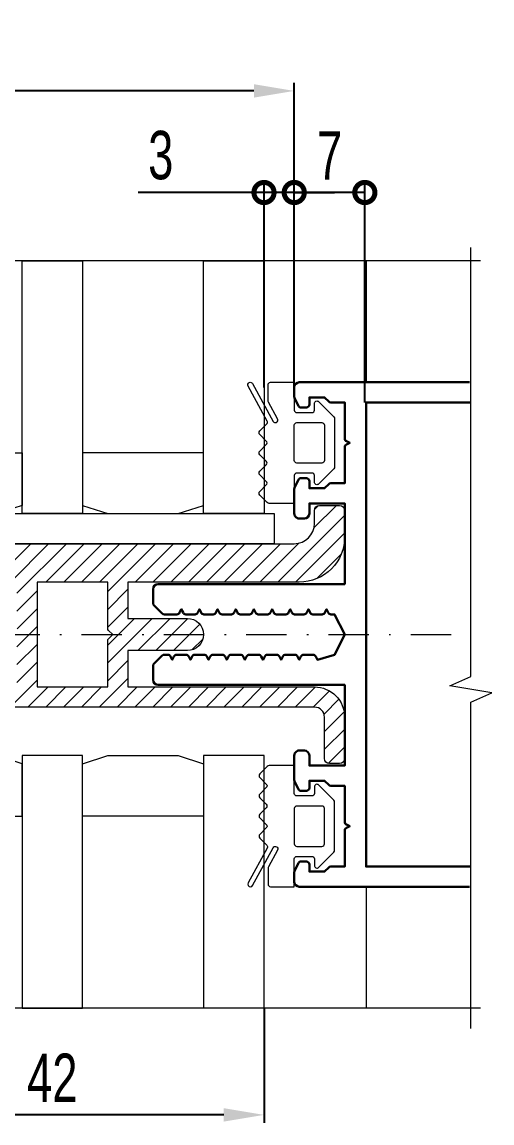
# Model space of a CAD drawing. Extents: x -37 to 8820, y -336 to 478.
# Drawn here: x 2160.4 to 2189.6, y 130.7 to 198.9 of the extents above; entities that cross this region are included whole.
import ezdxf

# ---------------------------------------------------------------- set-up
doc = ezdxf.new("R2010")
doc.units = 0
doc.header["$LTSCALE"] = 5
doc.linetypes.add('DASHDOT', pattern=[1, 0.5, -0.25, 0, -0.25])
doc.layers.get('0').update_dxf_attribs({"linetype": 'CONTINUOUS', "lineweight": 30})
doc.layers.get('DEFPOINTS').update_dxf_attribs({"linetype": 'CONTINUOUS'})
for name, color, linetype, lineweight in [('1', 6, 'DASHDOT', 13), ('Dimentions', 5, 'CONTINUOUS', 15), ('Glass', 5, 'CONTINUOUS', 20), ('Ал подклад', 7, 'CONTINUOUS', 20), ('Зигзаг', 1, 'CONTINUOUS', 15), ('Конструкции', 252, 'CONTINUOUS', 20), ('Подкладки', 1, 'CONTINUOUS', 20), ('Уплотнители', 1, 'CONTINUOUS', 20), ('Штриховка', 1, 'CONTINUOUS', 5)]:
    doc.layers.add(name, color=color, linetype=linetype, lineweight=lineweight)
doc.styles.add('3', font='RUSS.SHX', dxfattribs={"width": 0.7, "height": 3})
doc.dimstyles.new('MX1_6', dxfattribs={"dimtxt": 3, "dimasz": 2.5, "dimexe": 0.5, "dimexo": 0, "dimgap": 0.8, "dimtad": 1, "dimlfac": 1.6, "dimdsep": 46, "dimtxsty": '3', "dimcen": 0, "dimclrd": 256, "dimclre": 256, "dimclrt": 256, "dimaunit": 1, "dimadec": 0, "dimazin": 0, "dimtfac": 1, "dimtmove": 0, "dimatfit": 1, "dimfxl": 1, "dimtvp": 1, "dimtolj": 1, "dimtzin": 0, "dimarcsym": 0})

# ---------------------------------------------------------------- blocks, each defined once
blk = doc.blocks.new('*D853')
at = {"layer": 'DEFPOINTS', "color": 0, "linetype": 'Continuous', "transparency": 16777216}
for p in [(2149.183064226827, 137.7827970530086), (2175.433064226673, 137.7827970530086), (2149.183064226827, 131.1751885721917)]:
    blk.add_point(p, dxfattribs=at)
at = {"layer": 'Dimentions', "linetype": 'Continuous', "lineweight": -2, "transparency": 16777216}
for p, q in [((2149.183064226827, 137.7827970530086), (2149.183064226827, 130.6751885721917)), ((2175.433064226673, 137.7827970530086), (2175.433064226673, 130.6751885721917)), ((2172.933064226673, 131.1751885721917), (2151.683064226828, 131.1751885721917))]:
    blk.add_line(p, q, dxfattribs=at)
at = {"layer": 'Dimentions', "linetype": 'Continuous', "transparency": 16777216}
for points in [[(2151.683064226828, 131.5918552388583), (2151.683064226828, 130.758521905525), (2149.183064226827, 131.1751885721917)], [(2172.933064226673, 131.5918552388583), (2172.933064226673, 130.758521905525), (2175.433064226673, 131.1751885721917)]]:
    blk.add_solid(points, dxfattribs=at)
at = {"layer": 'Dimentions', "linetype": 'Continuous', "transparency": 16777216, "insert": (2162.30806422675, 133.4751885721917), "char_height": 3, "attachment_point": 5, "style": '3'}
blk.add_mtext('\\A1;42', dxfattribs=at)
blk = doc.blocks.new('_DotSmall')
at = {"color": 0, "linetype": 'ByBlock', "const_width": 0.5}
blk.add_lwpolyline([(-0.0625, 0, 1), (0.0625, 0, 1)], format="xyb", close=True, dxfattribs=at)
blk = doc.blocks.new('*D854')
at = {"layer": 'DEFPOINTS', "color": 0, "linetype": 'Continuous', "transparency": 16777216}
for p in [(2175.433064226686, 188.3213315793084), (2175.433064226686, 176.2505308944476), (2177.308064226686, 176.2505308944476)]:
    blk.add_point(p, dxfattribs=at)
at = {"layer": 'Dimentions', "linetype": 'Continuous', "lineweight": -2, "transparency": 16777216}
for p, q in [((2175.433064226686, 188.3213315793084), (2167.633064226686, 188.3213315793084)), ((2175.433064226686, 176.2505308944476), (2175.433064226686, 188.8213315793084)), ((2177.308064226686, 188.3213315793084), (2175.433064226686, 188.3213315793084)), ((2177.308064226686, 176.2505308944476), (2177.308064226686, 188.8213315793084)), ((2177.308064226686, 188.3213315793084), (2179.808064226685, 188.3213315793084))]:
    blk.add_line(p, q, dxfattribs=at)
at = {"layer": 'Dimentions', "linetype": 'Continuous', "lineweight": -2, "transparency": 16777216, "xscale": 2.5, "yscale": 2.5, "zscale": 2.5}
blk.add_blockref('_DotSmall', (2175.433064226686, 188.3213315793084), dxfattribs=at)
at = {"layer": 'Dimentions', "linetype": 'Continuous', "lineweight": -2, "transparency": 16777216, "xscale": 2.5, "yscale": 2.5, "zscale": 2.5, "rotation": 180}
blk.add_blockref('_DotSmall', (2177.308064226686, 188.3213315793084), dxfattribs=at)
at = {"layer": 'Dimentions', "linetype": 'Continuous', "transparency": 16777216, "insert": (2169.033064226685, 190.6213315793084), "char_height": 3, "attachment_point": 5, "style": '3'}
blk.add_mtext('\\A1;3', dxfattribs=at)
blk = doc.blocks.new('*D855')
at = {"layer": 'DEFPOINTS', "color": 0, "linetype": 'Continuous', "transparency": 16777216}
for p in [(2138.55806422684, 194.6163829143499), (2177.308064226686, 185.9229490054133), (2138.55806422684, 173.874658036734)]:
    blk.add_point(p, dxfattribs=at)
at = {"layer": 'Dimentions', "linetype": 'Continuous', "lineweight": -2, "transparency": 16777216}
for p, q in [((2138.55806422684, 173.874658036734), (2138.55806422684, 195.11638291435)), ((2177.308064226686, 185.9229490054133), (2177.308064226686, 195.11638291435)), ((2174.808064226686, 194.6163829143499), (2141.05806422684, 194.6163829143499))]:
    blk.add_line(p, q, dxfattribs=at)
at = {"layer": 'Dimentions', "linetype": 'Continuous', "transparency": 16777216}
for points in [[(2141.05806422684, 195.0330495810166), (2141.05806422684, 194.1997162476833), (2138.55806422684, 194.6163829143499)], [(2174.808064226686, 195.0330495810166), (2174.808064226686, 194.1997162476833), (2177.308064226686, 194.6163829143499)]]:
    blk.add_solid(points, dxfattribs=at)
at = {"layer": 'Dimentions', "linetype": 'Continuous', "transparency": 16777216, "insert": (2157.933064226763, 196.91638291435), "char_height": 3, "attachment_point": 5, "style": '3'}
blk.add_mtext('\\A1;62', dxfattribs=at)
blk = doc.blocks.new('*D857')
at = {"layer": 'DEFPOINTS', "color": 0, "linetype": 'Continuous', "transparency": 16777216}
for p in [(2177.308064226686, 188.3213315793084), (2177.308064226686, 184.551070384856), (2181.683064226685, 175.3130308944476)]:
    blk.add_point(p, dxfattribs=at)
at = {"layer": 'Dimentions', "linetype": 'Continuous', "lineweight": -2, "transparency": 16777216}
for p, q in [((2177.308064226686, 184.551070384856), (2177.308064226686, 188.8213315793084)), ((2181.683064226685, 188.3213315793084), (2177.308064226686, 188.3213315793084)), ((2181.683064226685, 175.3130308944476), (2181.683064226685, 188.8213315793084))]:
    blk.add_line(p, q, dxfattribs=at)
at = {"layer": 'Dimentions', "linetype": 'Continuous', "lineweight": -2, "transparency": 16777216, "xscale": 2.5, "yscale": 2.5, "zscale": 2.5, "rotation": 180}
blk.add_blockref('_DotSmall', (2177.308064226686, 188.3213315793084), dxfattribs=at)
at = {"layer": 'Dimentions', "linetype": 'Continuous', "lineweight": -2, "transparency": 16777216, "xscale": 2.5, "yscale": 2.5, "zscale": 2.5}
blk.add_blockref('_DotSmall', (2181.683064226685, 188.3213315793084), dxfattribs=at)
at = {"layer": 'Dimentions', "linetype": 'Continuous', "transparency": 16777216, "insert": (2179.495564226685, 190.6213315793084), "char_height": 3, "attachment_point": 5, "style": '3'}
blk.add_mtext('\\A1;7', dxfattribs=at)

msp = doc.modelspace()

# ---------------------------------------------------------------- hatches: boundary and pattern name
at = {"layer": 'Штриховка'}
h = msp.add_hatch(dxfattribs=at)
h.set_pattern_fill('ANSI31', color=256, scale=6.25, style=0)
h.set_pattern_definition([(45, (1708.451127356684, 371.422520428883), (-0.5524271728019902, 0.5524271728019903), [])])
edge = h.paths.add_edge_path(flags=16)
edge.add_line((2160.120564221407, 157.6880308944653), (2160.120564221407, 160.5478658515201))
edge.add_arc((2160.308064221408, 160.5478658515196), 0.1875000000009095, 134.9999999998035, 179.9999999998611, ccw=False)
edge.add_line((2160.175481699935, 160.6804483729932), (2160.433064221407, 160.9380308944653))
edge.add_line((2160.433064221407, 160.9380308944653), (2160.175481699935, 161.1956134159375))
edge.add_arc((2160.308064221408, 161.328195937411), 0.1875000000008355, 180.000000000139, 225.0000000001965, ccw=False)
edge.add_line((2160.120564221407, 161.3281959374105), (2160.120564221407, 164.1880308944648))
edge.add_line((2160.120564221407, 164.1880308944648), (2155.745564221407, 164.1880308944648))
edge.add_line((2155.745564221407, 164.1880308944648), (2155.745564221407, 157.6880308944653))
edge.add_line((2155.745564221407, 157.6880308944653), (2160.120564221407, 157.6880308944653))
edge = h.paths.add_edge_path(flags=16)
edge.add_arc((2165.933064221408, 161.328195937411), 0.1875000000011571, 180.0000000002779, 225.0000000002948, ccw=False)
edge.add_line((2165.745564221407, 161.3281959374101), (2165.745564221407, 164.1880308944648))
edge.add_line((2165.745564221407, 164.1880308944648), (2161.370564221407, 164.1880308944648))
edge.add_line((2161.370564221407, 164.1880308944648), (2161.370564221407, 157.6880308944653))
edge.add_line((2161.370564221407, 157.6880308944653), (2165.745564221407, 157.6880308944653))
edge.add_line((2165.745564221407, 157.6880308944653), (2165.745564221407, 160.5478658515196))
edge.add_arc((2165.933064221407, 160.5478658515187), 0.1875, 134.9999999997052, 179.9999999997221, ccw=False)
edge.add_line((2165.800481699935, 160.6804483729918), (2166.058064221407, 160.9380308944649))
edge.add_line((2166.058064221407, 160.9380308944649), (2165.800481699935, 161.195613415937))
edge = h.paths.add_edge_path()
edge.add_arc((2151.798945594297, 158.5630308944667), 0.1875000000001081, 90, 153.434948822922, ccw=False)
edge.add_line((2151.798945594297, 158.7505308944667), (2152.120564221407, 158.7505308944667))
edge.add_arc((2152.120564221408, 158.5630308944671), 0.1874999999995452, 1.389821591146756e-10, 90.00000000027791, ccw=False)
edge.add_line((2152.308064221407, 158.5630308944676), (2152.308064221407, 157.6880308944653))
edge.add_line((2152.308064221407, 157.6880308944653), (2154.495564058293, 157.6880308944653))
edge.add_line((2154.495564058293, 157.6880308944653), (2154.495564221407, 160.5478658515205))
edge.add_arc((2154.683064221408, 160.5478658515196), 0.1875000000009095, 134.9999999998035, 179.9999999997221, ccw=False)
edge.add_line((2154.550481699935, 160.6804483729932), (2154.808064221407, 160.9380308944653))
edge.add_line((2154.808064221407, 160.9380308944653), (2154.550481699935, 161.1956134159375))
edge.add_arc((2154.683064221408, 161.328195937411), 0.1875000000008355, 180.000000000139, 225.0000000001965, ccw=False)
edge.add_line((2154.495564221407, 161.3281959374105), (2154.495564089387, 164.1880308944648))
edge.add_line((2154.495564089387, 164.1880308944648), (2152.308064221407, 164.1880308944648))
edge.add_line((2152.308064221407, 164.1880308944648), (2152.308064221407, 163.3130308944635))
edge.add_arc((2152.120564221407, 163.3130308944635), 0.1875, -90, 0, ccw=False)
edge.add_line((2152.120564221407, 163.1255308944635), (2151.798945594297, 163.1255308944639))
edge.add_arc((2151.798945594297, 163.3130308944639), 0.1875, 206.565051177078, 270, ccw=False)
edge.add_line((2151.631240495985, 163.2291783453077), (2151.390359123094, 163.7109410910891))
edge.add_arc((2151.558064221407, 163.7947936402454), 0.1875000000001081, 180, 206.565051177078, ccw=False)
edge.add_line((2151.370564221407, 163.7947936402454), (2151.370564221407, 165.3130308944635))
edge.add_line((2151.370564221407, 165.3130308944635), (2147.620564221398, 165.3130308944635))
edge.add_arc((2147.620564221398, 165.6255308944635), 0.3125, 180, 270, ccw=False)
edge.add_line((2147.308064221398, 165.6255308944635), (2147.308064221398, 166.2505308944635))
edge.add_arc((2147.620564221398, 166.2505308944635), 0.3125, 90, 180, ccw=False)
edge.add_line((2147.620564221398, 166.5630308944635), (2177.308064221397, 166.5630308944635))
edge.add_arc((2177.308064221397, 167.8130308944635), 1.25, 270, 360)
edge.add_line((2178.558064221398, 167.8130308944635), (2178.558064221398, 168.6255308944658))
edge.add_arc((2178.870564221398, 168.6255308944658), 0.3125, 90, 180, ccw=False)
edge.add_line((2178.870564221398, 168.9380308944658), (2180.120564221398, 168.9380308944658))
edge.add_arc((2180.120564221398, 168.6255308944658), 0.3125, 0, 90, ccw=False)
edge.add_line((2180.433064221398, 168.6255308944658), (2180.433064240563, 167.0005309276332))
edge.add_arc((2177.620564240562, 167.0005308944648), 2.8125, -90, 6.757002779522736e-07, ccw=False)
edge.add_line((2177.620564240562, 164.1880308944648), (2166.995564221407, 164.1880308944648))
edge.add_line((2166.995564221407, 164.1880308944648), (2166.995564221407, 161.9380308944653))
edge.add_line((2166.995564221407, 161.9380308944653), (2170.683064221407, 161.9380308944653))
edge.add_arc((2170.683064221407, 160.9380308944653), 1, -89.99999457032482, 90, ccw=False)
edge.add_line((2170.683064316173, 159.9380308944648), (2166.995564221407, 159.9380306634737))
edge.add_line((2166.995564221407, 159.9380306634737), (2166.995564221407, 157.6880308944653))
edge.add_line((2166.995564221407, 157.6880308944653), (2178.558063779176, 157.6880308944658))
edge.add_arc((2178.558063779176, 155.8130308944658), 1.875, 2.1522544102481334e-05, 90, ccw=False)
edge.add_line((2180.433063779176, 155.8130315987894), (2180.433064741752, 153.2505308944662))
edge.add_arc((2180.120564741752, 153.2505308944662), 0.3125, -90, 0, ccw=False)
edge.add_line((2180.120564741752, 152.9380308944662), (2179.495564550053, 152.9380308944662))
edge.add_arc((2179.495564550053, 153.2505308944662), 0.3125, 180.0000180767393, 270, ccw=False)
edge.add_line((2179.183064550053, 153.2505307958729), (2179.183063741588, 155.8130310916515))
edge.add_arc((2178.558063741588, 155.8130308944648), 0.6250000000000311, 1.80767393037e-05, 90)
edge.add_line((2178.558063741588, 156.4380308944653), (2151.683064221407, 156.4380308944653))
edge.add_arc((2151.683064221407, 156.7505308944653), 0.3125, 180, 270, ccw=False)
edge.add_line((2151.370564221407, 156.7505308944653), (2151.370564221407, 158.0812681486852))
edge.add_arc((2151.558064221406, 158.0812681486848), 0.1874999999990905, 153.4349488227977, 179.9999999998611, ccw=False)
edge.add_line((2151.390359123094, 158.1651206978411), (2151.631240495985, 158.646883443623))

# ---------------------------------------------------------------- linework, layer by layer
msp.add_lwpolyline([(2188.173192848557, 145.3130308944649), (2177.62056422684, 145.3130308944649, -0.4142135623729827), (2177.30806422684, 145.6255308944649), (2177.30806422684, 146.2062681486838, -0.1164338214658029), (2177.327859128528, 146.2901206978397), (2177.568740501417, 146.7718834436207, -0.2840790438402298), (2177.736445599731, 146.8755308944649), (2178.05806422684, 146.8755308944649, -0.4142135623732223), (2178.24556422684, 146.6880308944653), (2178.24556422684, 146.2505308944648), (2179.18306422684, 146.2505308944648), (2179.440646748312, 146.5081134159374, -0.1989123673795694), (2179.573229269785, 146.5630308944644), (2180.43306422684, 146.5630308944644), (2180.43306422684, 148.7908995215728, -0.2840790438404208), (2180.536711677684, 148.9586046198853), (2180.74556422684, 149.063030894463), (2180.536711677684, 149.1674571690416, -0.2840790438404208), (2180.43306422684, 149.3351622673542), (2180.43306422684, 151.5630308944644), (2179.573229269785, 151.5630308944649, -0.1989123673792317), (2179.440646748314, 151.6179483729922), (2179.18306422684, 151.8755308944649), (2178.24556422684, 151.8755308944649), (2178.24556422684, 151.4380308944644, -0.4142135623734946), (2178.05806422684, 151.2505308944644), (2177.736445599731, 151.2505308944648, -0.2840790438401885), (2177.568740501417, 151.3541783453085), (2177.327859128528, 151.8359410910895, -0.1164338214657406), (2177.30806422684, 151.9197936402463), (2177.30806422684, 153.4380308944649, -0.4142135623731739), (2177.62056422684, 153.7505308944649), (2177.93306422684, 153.7505308944649, -0.4142135623730951), (2178.24556422684, 153.4380308944649), (2178.24556422684, 152.8130308944648), (2180.43306422684, 152.8130308944648), (2180.43306422684, 157.8130308944639), (2168.87056422684, 157.8130308944639, -0.4142135623730951), (2168.55806422684, 158.1255308944639), (2168.55806422684, 158.9853658515196, -0.1989123673796377), (2168.612981705368, 159.1179483729922), (2169.128146748312, 159.6331134159366, -0.1989123673796765), (2169.260729269785, 159.6880308944644), (2169.47343285395, 159.6880308944644, -0.2840790438404128), (2169.641137952262, 159.5843834436207), (2169.745564226838, 159.3755308944644), (2169.849990501418, 159.5843834436207, -0.2840790438404123), (2170.017695599731, 159.6880308944644), (2170.59843285395, 159.6880308944644, -0.2840790438404123), (2170.766137952262, 159.5843834436207), (2170.87056422684, 159.3755308944644), (2170.974990501418, 159.5843834436207, -0.2840790438404123), (2171.142695599731, 159.6880308944644), (2171.72343285395, 159.6880308944644, -0.2840790438404123), (2171.891137952262, 159.5843834436207), (2171.99556422684, 159.3755308944644), (2172.099990501417, 159.5843834436207, -0.2840790438404123), (2172.267695599731, 159.6880308944644), (2172.84843285395, 159.6880308944644, -0.2840790438404123), (2173.01613795226, 159.5843834436207), (2173.12056422684, 159.3755308944644), (2173.224990501418, 159.5843834436207, -0.2840790438404123), (2173.392695599729, 159.6880308944644), (2173.97343285395, 159.6880308944644, -0.2840790438404123), (2174.141137952262, 159.5843834436207), (2174.24556422684, 159.3755308944644), (2174.349990501418, 159.5843834436207, -0.2840790438404123), (2174.517695599731, 159.6880308944644), (2175.09843285395, 159.6880308944644, -0.2840790438404123), (2175.266137952262, 159.5843834436207), (2175.370564226838, 159.3755308944644), (2175.474990501419, 159.5843834436207, -0.2840790438404123), (2175.642695599731, 159.6880308944644), (2176.22343285395, 159.6880308944644, -0.2840790438404123), (2176.391137952262, 159.5843834436207), (2176.49556422684, 159.3755308944644), (2176.599990501419, 159.5843834436207, -0.2840790438403665), (2176.767695599729, 159.6880308944644), (2177.348432853949, 159.6880308944644, -0.2840790438404128), (2177.516137952262, 159.5843834436207), (2177.62056422684, 159.3755308944644), (2177.724990501417, 159.5843834436207, -0.2840790438404123), (2177.892695599731, 159.6880308944644), (2178.473432853949, 159.6880308944644, -0.2840790438404123), (2178.641137952262, 159.5843834436207), (2178.74556422684, 159.3755308944644), (2179.80806422684, 159.6880308944644), (2180.43306422684, 160.9380308944644), (2179.80806422684, 162.1880308944644), (2179.580195599729, 162.1880308944644, -0.2840790438404123), (2179.412490501418, 162.2916783453081), (2179.30806422684, 162.5005308944644), (2179.203637952262, 162.2916783453081, -0.2840790438404123), (2179.035932853949, 162.1880308944644), (2178.455195599731, 162.1880308944644, -0.2840790438404123), (2178.287490501418, 162.2916783453081), (2178.18306422684, 162.5005308944644), (2178.078637952262, 162.2916783453081, -0.2840790438404123), (2177.910932853949, 162.1880308944644), (2177.330195599731, 162.1880308944644, -0.2840790438404128), (2177.162490501418, 162.2916783453081), (2177.05806422684, 162.5005308944644), (2176.953637952262, 162.2916783453081, -0.2840790438404123), (2176.785932853949, 162.1880308944644), (2176.205195599729, 162.1880308944644, -0.2840790438404123), (2176.037490501418, 162.2916783453081), (2175.93306422684, 162.5005308944644), (2175.82863795226, 162.2916783453081, -0.2840790438404123), (2175.660932853949, 162.1880308944644), (2175.080195599731, 162.1880308944644, -0.2840790438404123), (2174.912490501416, 162.2916783453081), (2174.80806422684, 162.5005308944644), (2174.703637952262, 162.2916783453081, -0.2840790438404123), (2174.535932853949, 162.1880308944644), (2173.955195599729, 162.1880308944644, -0.2840790438404123), (2173.787490501418, 162.2916783453081), (2173.68306422684, 162.5005308944644), (2173.578637952262, 162.2916783453081, -0.2840790438404123), (2173.410932853949, 162.1880308944644), (2172.830195599731, 162.1880308944644, -0.2840790438404123), (2172.662490501418, 162.2916783453081), (2172.558064226838, 162.5005308944644), (2172.453637952262, 162.2916783453081, -0.2840790438404123), (2172.28593285395, 162.1880308944644), (2171.705195599731, 162.1880308944644, -0.2840790438404123), (2171.537490501418, 162.2916783453081), (2171.43306422684, 162.5005308944644), (2171.328637952262, 162.2916783453081, -0.2840790438404123), (2171.16093285395, 162.1880308944644), (2170.580195599729, 162.1880308944644, -0.2840790438404123), (2170.412490501418, 162.2916783453081), (2170.30806422684, 162.5005308944644), (2170.20363795226, 162.2916783453081, -0.2840790438404123), (2170.03593285395, 162.1880308944644), (2169.260729269785, 162.1880308944644, -0.1989123673796742), (2169.128146748312, 162.2429483729922), (2168.612981705368, 162.7581134159366, -0.1989123673796432), (2168.55806422684, 162.8906959374092), (2168.55806422684, 163.7505308944644, -0.4142135623730951), (2168.87056422684, 164.0630308944649), (2180.43306422684, 164.0630308944649), (2180.43306422684, 169.0630308944649), (2178.24556422684, 169.0630308944649), (2178.24556422684, 168.4380308944648, -0.41421356237312), (2177.93306422684, 168.1255308944648), (2177.62056422684, 168.1255308944648, -0.4142135623731739), (2177.30806422684, 168.4380308944648), (2177.30806422684, 169.9562681486838, -0.1164338214657406), (2177.327859128528, 170.0401206978401), (2177.568740501417, 170.5218834436207, -0.2840790438401885), (2177.736445599731, 170.6255308944649), (2178.05806422684, 170.6255308944649, -0.4142135623734946), (2178.24556422684, 170.4380308944648), (2178.24556422684, 170.0005308944648), (2179.18306422684, 170.0005308944648), (2179.440646748314, 170.2581134159375, -0.1989123673792317), (2179.573229269785, 170.3130308944644), (2180.43306422684, 170.3130308944658), (2180.43306422684, 172.5408995215759, -0.2840790438404208), (2180.536711677684, 172.7086046198881), (2180.74556422684, 172.8130308944662), (2180.536711677684, 172.9174571690439, -0.2840790438404208), (2180.43306422684, 173.0851622673569), (2180.43306422684, 175.3130308944649), (2179.573229269785, 175.3130308944649, -0.1989123673795694), (2179.440646748312, 175.3679483729927), (2179.18306422684, 175.6255308944649), (2178.24556422684, 175.6255308944649), (2178.24556422684, 175.1880308944644, -0.4142135623732223), (2178.05806422684, 175.0005308944644), (2177.736445599731, 175.0005308944649, -0.2840790438402298), (2177.568740501417, 175.1041783453086), (2177.327859128528, 175.5859410910896, -0.1164338214658029), (2177.30806422684, 175.6697936402463), (2177.30806422684, 176.2505308944644, -0.4142135623729827), (2177.62056422684, 176.5630308944649), (2188.173192848557, 176.5630308944649)], format="xyb")
msp.add_lwpolyline([(2188.24556422684, 146.5630308944648), (2181.755435605123, 146.5630308944648), (2181.755435605123, 175.3130308944649), (2188.24556422684, 175.3130308944649)])
at = {"layer": '1'}
msp.add_line((2138.630435605123, 160.9380308944644), (2188.245564226842, 160.9380308944644), dxfattribs=at)
at = {"layer": 'Glass'}
for points in [[(2164.183064226758, 184.0932647359238), (2164.183064226925, 168.4380308944667), (2160.433064226927, 168.4380308944667), (2160.433064226757, 184.0932647359238)], [(2175.433064226673, 184.0932647359238), (2175.43306422684, 168.4380308944667), (2171.683064226842, 168.4380308944667), (2171.683064226673, 184.0932647359238)], [(2152.933064226877, 168.9404356302109), (2152.933064226877, 172.188030894403), (2160.433064226886, 172.1880308944489), (2160.433064226886, 168.9404356302568), (2158.870564226848, 168.4380308943821), (2154.495564226914, 168.4380308944626)], [(2171.683064226809, 168.9404356302109), (2171.683064226809, 172.188030894403), (2164.183064226885, 172.1880308944594), (2164.183064226885, 168.9404356302673), (2165.74556422688, 168.4380308943875), (2170.120564226815, 168.4380308944626)], [(2152.933064226877, 152.9356261587188), (2152.933064226877, 149.6880308945267), (2160.433064226886, 149.6880308944808), (2160.433064226886, 152.9356261586729), (2158.870564226848, 153.4380308945476), (2154.495564226914, 153.4380308944671)], [(2164.183064226758, 137.7827970530059), (2164.183064226925, 153.438030894463), (2160.433064226927, 153.438030894463), (2160.433064226757, 137.7827970530059)], [(2171.683064226809, 152.9356261587188), (2171.683064226809, 149.6880308945267), (2164.183064226885, 149.6880308944703), (2164.183064226885, 152.9356261586624), (2165.74556422688, 153.4380308945421), (2170.120564226815, 153.4380308944671)]]:
    msp.add_lwpolyline(points, close=True, dxfattribs=at)
msp.add_lwpolyline([(2175.433064226667, 137.7827970530086), (2175.43306422684, 153.438030894463), (2171.683064226842, 153.438030894463), (2171.683064226668, 137.7827970530086)], dxfattribs=at)
at = {"layer": 'Ал подклад', "color": 0}
msp.add_lwpolyline([(2147.620564221398, 166.563030894463), (2177.308064221397, 166.5630308944626, 0.4142135623730951), (2178.558064221398, 167.8130308944626), (2178.558064221398, 168.6255308944658, -0.4142135623730951), (2178.870564221398, 168.9380308944658), (2180.120564221398, 168.9380308944658, -0.4142135623730951), (2180.433064221398, 168.6255308944658), (2180.433064240563, 167.0005309276323, -0.4142135658272203), (2177.620564240562, 164.1880308944644), (2166.995564221407, 164.1880308944648), (2166.995564221407, 161.9380308944649), (2170.683064221407, 161.9380308944649, -0.9999999526171744), (2170.683064316173, 159.9380308944648), (2166.995564221407, 159.9380306634732), (2166.995564221407, 157.6880308944649), (2178.558063779176, 157.6880308944649, -0.4142134523509059), (2180.433063779176, 155.8130315987885), (2180.433064741752, 153.2505308944653, -0.4142135623729619), (2180.120564741752, 152.9380308944653), (2179.495564550053, 152.9380308944653, -0.4142134699657717), (2179.183064550053, 153.250530795872), (2179.183063741588, 155.813031091651, 0.4142134699657963), (2178.558063741588, 156.4380308944644), (2151.683064221407, 156.4380308944644, -0.4142135623730951)], format="xyb", dxfattribs=at)
msp.add_lwpolyline([(2165.800481699935, 161.1956134159361, -0.1989123673795567), (2165.745564221407, 161.3281959374092), (2165.745564221407, 164.1880308944648), (2161.370564221407, 164.1880308944648), (2161.370564221407, 157.6880308944649), (2165.745564221407, 157.6880308944649), (2165.745564221407, 160.5478658515192, -0.1989123673796002), (2165.800481699935, 160.6804483729913), (2166.058064221407, 160.9380308944639)], format="xyb", close=True, dxfattribs=at)
at = {"layer": 'Зигзаг'}
for points in [[(2188.84141429717, 184.0932647359211), (2157.918386058546, 184.0932647359211), (2157.33753608775, 185.4111611671017), (2156.901898609654, 182.7984613343362), (2156.31940166245, 184.0932647359211), (2133.637573105471, 184.0932647359211)], [(2188.245564226841, 136.5390056753606), (2188.245564226841, 156.7421441698982), (2189.563460658022, 157.3229941406932), (2186.950760825256, 157.7586316187901), (2188.245564226841, 158.3411285659933), (2188.245564226841, 184.915290120178)], [(2188.84141429717, 137.7827970530086), (2157.918386058546, 137.7827970530086), (2157.33753608775, 139.1006934841891), (2156.901898609654, 136.4879936514237), (2156.31940166245, 137.7827970530086), (2133.7487090811, 137.7827970530086)]]:
    msp.add_lwpolyline(points, dxfattribs=at)
at = {"layer": 'Конструкции'}
for p, q in [((2181.755435605122, 184.0932647359275), (2181.755435605122, 176.563030894468)), ((2181.755435605122, 145.3130308944649), (2181.755435605122, 137.7827970530054))]:
    msp.add_line(p, q, dxfattribs=at)
at = {"layer": 'Подкладки'}
msp.add_lwpolyline([(2149.183064226842, 168.4380308944626), (2176.058064226842, 168.4380308944626), (2176.058064226842, 166.5630308944626), (2149.183064226842, 166.5630308944626)], close=True, dxfattribs=at)
at = {"layer": 'Уплотнители'}
for points in [[(2176.268925665633, 174.2937898939474), (2175.701973513662, 175.338839665512, -0.1249127075951274), (2175.68306422684, 175.4133486649946), (2175.68306422684, 176.4067808944644, -0.4142135623730951), (2175.83931422684, 176.5630308944644), (2177.30806422684, 176.5630308944644), (2177.30806422684, 174.8442808944644, 0.4142135623730951), (2177.46431422684, 174.6880308944644), (2178.40181422684, 174.6880308944644, 0.4142135623730951), (2178.55806422684, 174.8442808944644), (2178.55806422684, 175.2505308944648, -0.6685866648355308), (2178.824924233161, 175.3608916166515), (2179.762424233161, 174.4212739803136, -0.1986191920077108), (2179.80806422684, 174.3109132581264), (2179.80806422684, 171.3151485308028, -0.1986191920077108), (2179.762424233161, 171.2047878086162), (2178.824924233161, 170.2651701722777, -0.6685866648355308), (2178.55806422684, 170.3755308944648), (2178.55806422684, 170.7817808944644, 0.4142135623730951), (2178.40181422684, 170.9380308944644), (2177.46431422684, 170.9380308944644, 0.4142135623730951), (2177.30806422684, 170.7817808944644), (2177.30806422684, 169.0630308944644), (2175.747785095945, 169.0630308944644, -0.1989123673352296), (2175.637299661403, 169.1087954598854), (2175.168549661225, 169.5775454599045, -0.4142135619067498), (2175.168549661048, 169.7985163288488), (2175.572578792456, 170.2025454617189, 0.4142135619062114), (2175.572578792632, 170.4235163306632), (2175.168549661227, 170.8275454617189, -0.4142135619112548), (2175.168549661052, 171.0485163306655), (2175.572578792472, 171.4525454617189, 0.4142135618642613), (2175.572578792662, 171.6735163306473), (2175.168549661373, 172.0775454617189, -0.4142135623019411), (2175.168549661347, 172.2985163308128), (2175.57257879203, 172.7025454599045, 0.4142135630358024), (2175.572578791781, 172.9235163292753), (2175.1685496614, 173.3275454575762, -0.4142135623730951), (2175.1685496614, 173.5485163266969), (2175.600590321125, 173.9805569883776, 0.3320760628224876), (2175.627445599492, 174.1655514221704), (2174.451973513662, 176.3322718949819, -0.9999999999999749), (2174.726654940018, 176.4812898939474), (2175.994244239277, 174.1447718949819, 0.9999999999999705)], [(2179.18306422684, 173.9067808944644), (2179.18306422684, 171.7192808944644, -0.4142135623730951), (2179.02681422684, 171.5630308944644), (2177.46431422684, 171.5630308944644, -0.4142135623730951), (2177.30806422684, 171.7192808944644), (2177.30806422684, 173.9067808944644, -0.4142135623730951), (2177.46431422684, 174.0630308944644), (2179.02681422684, 174.0630308944644, -0.4142135623730951)], [(2176.268925665633, 147.5822718949823), (2175.701973513664, 146.5372221234177, 0.1249127075951274), (2175.68306422684, 146.4627131239351), (2175.68306422684, 145.4692808944658, 0.4142135623730951), (2175.83931422684, 145.3130308944658), (2177.30806422684, 145.3130308944658), (2177.30806422684, 147.0317808944658, -0.4142135623730951), (2177.46431422684, 147.1880308944658), (2178.40181422684, 147.1880308944658, -0.4142135623730951), (2178.55806422684, 147.0317808944658), (2178.55806422684, 146.6255308944653, 0.6685866648355308), (2178.824924233163, 146.5151701722782), (2179.762424233163, 147.4547878086166, 0.1986191920077108), (2179.80806422684, 147.5651485308037), (2179.80806422684, 150.5609132581269, 0.1986191920077108), (2179.762424233163, 150.671273980314), (2178.824924233163, 151.6108916166524, 0.6685866648355308), (2178.55806422684, 151.5005308944653), (2178.55806422684, 151.0942808944658, -0.4142135623730951), (2178.40181422684, 150.9380308944658), (2177.46431422684, 150.9380308944658, -0.4142135623730951), (2177.30806422684, 151.0942808944658), (2177.30806422684, 152.8130308944658), (2175.747785095946, 152.8130308944658, 0.1989123673352296), (2175.637299661403, 152.7672663290443), (2175.168549661225, 152.2985163290257, 0.4142135619067498), (2175.168549661048, 152.0775454600809), (2175.572578792457, 151.6735163272112, -0.4142135619062114), (2175.572578792632, 151.4525454582665), (2175.168549661227, 151.0485163272112, 0.4142135619112548), (2175.168549661052, 150.8275454582642), (2175.572578792472, 150.4235163272112, -0.4142135618642613), (2175.572578792665, 150.2025454582824), (2175.168549661374, 149.7985163272112, 0.4142135623019411), (2175.168549661347, 149.5775454581173), (2175.57257879203, 149.1735163290257, -0.4142135630358024), (2175.572578791781, 148.9525454596548), (2175.1685496614, 148.548516331354, 0.4142135623730951), (2175.1685496614, 148.3275454622333), (2175.600590321127, 147.8955048005525, -0.3320760628224876), (2175.627445599494, 147.7105103667593), (2174.451973513664, 145.5437898939483, 0.9999999999999749), (2174.726654940018, 145.3947718949823), (2175.994244239279, 147.7312898939483, -0.9999999999999705)], [(2179.18306422684, 147.9692808944644), (2179.18306422684, 150.1567808944644, 0.4142135623730951), (2179.02681422684, 150.3130308944644), (2177.46431422684, 150.3130308944644, 0.4142135623730951), (2177.30806422684, 150.1567808944644), (2177.30806422684, 147.9692808944644, 0.4142135623730951), (2177.46431422684, 147.8130308944644), (2179.02681422684, 147.8130308944644, 0.4142135623730951)]]:
    msp.add_lwpolyline(points, format="xyb", close=True, dxfattribs=at)

# ---------------------------------------------------------------- dimensions: what is measured, and where the dimension line sits
at = {"layer": 'Dimentions', "linetype": 'Continuous'}
for base, p1, p2, picture, middle in [((2138.55806422684, 194.6163829143499), (2177.308064226686, 185.9229490054133), (2138.55806422684, 173.874658036734), '*D855', (2157.933064226763, 196.91638291435)), ((2149.183064226827, 131.1751885721917), (2175.433064226673, 137.7827970530086), (2149.183064226827, 137.7827970530086), '*D853', (2162.30806422675, 133.4751885721917))]:
    dim = msp.add_linear_dim(base=base, p1=p1, p2=p2, dimstyle='MX1_6', dxfattribs=at)
    dim.commit()
    dim.dimension.update_dxf_attribs({"geometry": picture, "text_midpoint": middle})
for base, p1, p2, picture, middle in [((2175.433064226686, 188.3213315793084), (2177.308064226686, 176.2505308944476), (2175.433064226686, 176.2505308944476), '*D854', (2169.033064226685, 190.6213315793084)), ((2177.308064226686, 188.3213315793084), (2181.683064226685, 175.3130308944476), (2177.308064226686, 184.551070384856), '*D857', (2179.495564226685, 190.6213315793084))]:
    dim = msp.add_linear_dim(base=base, p1=p1, p2=p2, dimstyle='MX1_6', override={"dimdec": 0, "dimblk1": 'DotSmall', "dimblk2": 'DotSmall', "dimsah": 1}, dxfattribs=at)
    dim.commit()
    dim.dimension.update_dxf_attribs({"geometry": picture, "text_midpoint": middle})

doc.saveas('drawing.dxf')
